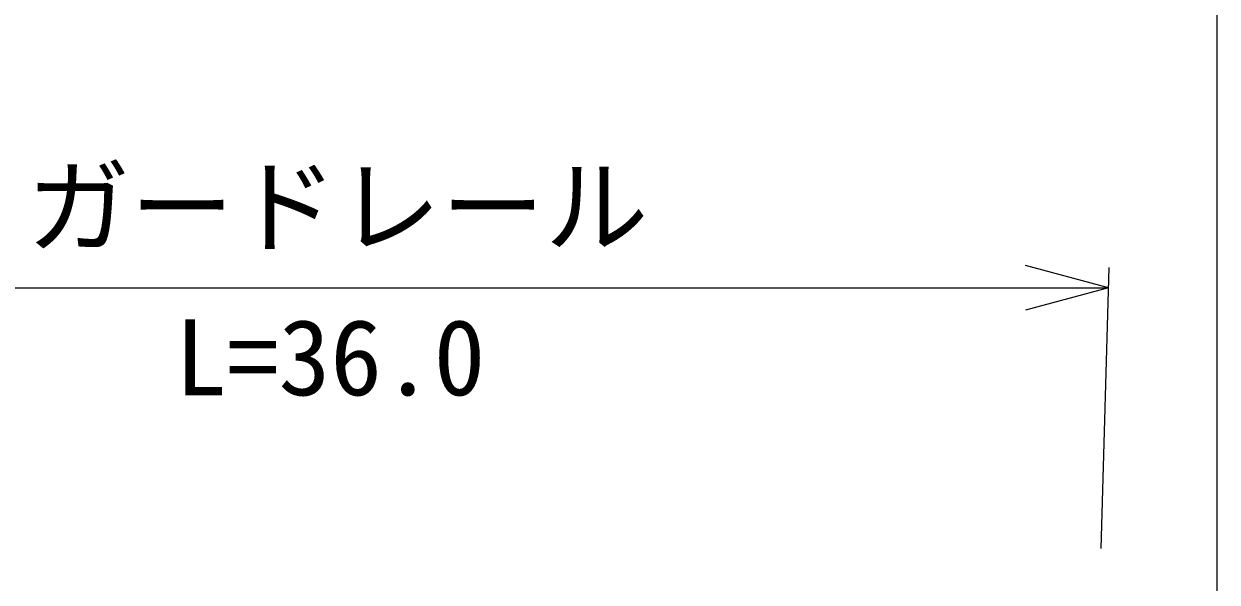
# Model space of a CAD drawing. Units: millimetres, scale not verified. Extents: x 40000 to 680000, y 20000 to 380000.
# Drawn here: x 550213 to 579000, y 334522 to 347988 of the extents above; entities that cross this region are included whole.
import ezdxf
from ezdxf.enums import TextEntityAlignment as Align

# ---------------------------------------------------------------- set-up
doc = ezdxf.new("R2010")
doc.units = ezdxf.units.MM
doc.header["$LTSCALE"] = 1000
doc.linetypes.add('CHAIN', pattern=[18.5, 12, -1.5, 3.5, -1.5])
for name, color, linetype, lineweight in [('M-BGD', 7, 'Continuous', 25), ('M-BMK', 2, 'CHAIN', 13), ('M-STR-STRC', 7, 'Continuous', 25), ('M-TTL-BAND', 7, 'Continuous', 25)]:
    doc.layers.add(name, color=color, linetype=linetype, lineweight=lineweight)
doc.styles.add('ＭＳ ゴシック', font='')
doc.styles.get('ＭＳ ゴシック').set_extended_font_data('MS Gothic')

msp = doc.modelspace()

# ---------------------------------------------------------------- linework, layer by layer
at = {"layer": 'M-BGD'}
for points, knots in [([(541517, 338196), (543737, 337456), (544481, 337170), (546255, 336242), (548433, 335104), (549514, 334202), (551416, 332647), (552807, 331509), (553455, 330719), (554672, 329397), (556148, 327795), (556895, 326822), (558197, 325075), (559196, 323734), (559736, 322962), (560604, 321532), (561322, 320348), (561553, 319925), (562329, 318433)], [0, 0, 0, 0, 1, 1, 1, 2, 2, 2, 3, 3, 3, 4, 4, 4, 5, 5, 5, 6, 6, 6, 6]), ([(538320, 337283), (540927, 336687), (541902, 336420), (544010, 335402), (546467, 334216), (547603, 333097), (549700, 331352), (551264, 330051), (552023, 329184), (553401, 327689), (554854, 326113), (555622, 325186), (556939, 323495), (558846, 321048), (559394, 320085), (561381, 316910)], [0, 0, 0, 0, 1, 1, 1, 2, 2, 2, 3, 3, 3, 4, 4, 4, 5, 5, 5, 5]), ([(534421, 336855), (536966, 336302), (537769, 336110), (539837, 335382), (542150, 334567), (543454, 334051), (545550, 332779), (548358, 331075), (549838, 329908), (552172, 327598), (554243, 325547), (555124, 324117), (556690, 321660), (558271, 319180), (558734, 318162), (560186, 314991)], [0, 0, 0, 0, 1, 1, 1, 2, 2, 2, 3, 3, 3, 4, 4, 4, 5, 5, 5, 5]), ([(528635, 335328), (531312, 335477), (532239, 335482), (534526, 335226), (537381, 334906), (538989, 334490), (541659, 333427), (544541, 332279), (546025, 331268), (548515, 329417), (550048, 328277), (550719, 327397), (551948, 325935), (553971, 323529), (554880, 321977), (556364, 319206), (557575, 316944), (557958, 316067), (559088, 313228)], [0, 0, 0, 0, 1, 1, 1, 2, 2, 2, 3, 3, 3, 4, 4, 4, 5, 5, 5, 6, 6, 6, 6])]:
    msp.add_open_spline(points, degree=3, knots=knots, dxfattribs=at)
at = {"layer": 'M-BMK'}
msp.add_line((573635, 242868), (576392, 342111), dxfattribs=at)
at = {"layer": 'M-STR-STRC'}
for p, q in [((576378, 341621), (574378, 342160)), ((539416, 341621), (576378, 341621)), ((576378, 341621), (574378, 341082))]:
    msp.add_line(p, q, dxfattribs=at)
at = {"layer": 'M-TTL-BAND'}
msp.add_line((579000, 20000), (579000, 370000), dxfattribs=at)

# ---------------------------------------------------------------- texts
at = {"layer": 'M-STR-STRC', "style": 'ＭＳ ゴシック'}
msp.add_text('ガードレール', height=1833, dxfattribs=at).set_placement((557779, 342115), align=Align.BOTTOM_CENTER)
msp.add_text('L=36.0', height=1833, dxfattribs=at).set_placement((557605, 339945), align=Align.MIDDLE_CENTER)

doc.saveas('drawing.dxf')
